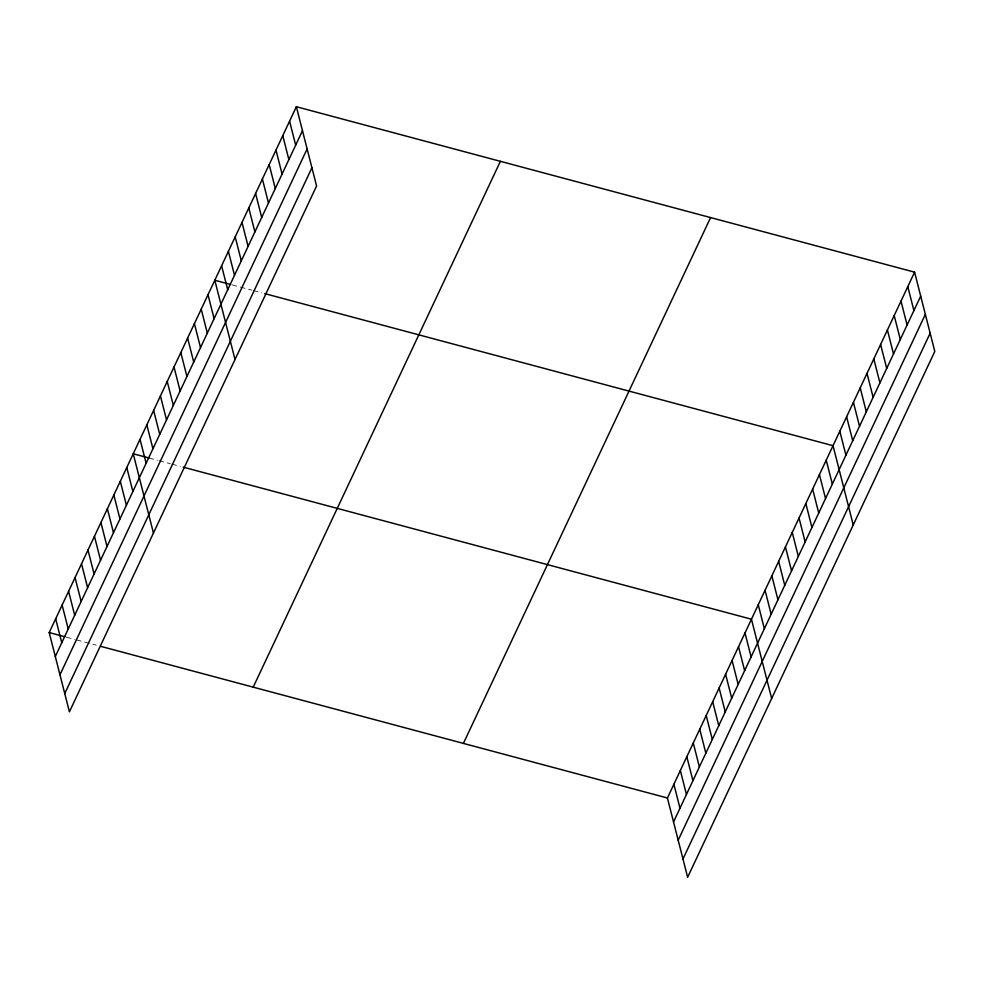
<?xml version="1.0" encoding="UTF-8"?>
<svg xmlns="http://www.w3.org/2000/svg" width="984" height="984" viewBox="0 0 984 984"><rect width="100%" height="100%" fill="white"/><g stroke="black" fill="none" stroke-linecap="round" stroke-linejoin="round"><path stroke-width="0.74" stroke-dasharray="4.92 3.69" d="M231.929 284.831L251.904 290.182M253.331 290.563L261.892 292.851M148.928 457.978L157.489 460.266M158.916 460.647L170.33 463.71M171.757 464.091L180.318 466.379M66.322 637.14L74.882 639.44M76.309 639.821L96.284 645.16"/><path stroke-width="1.48" d="M296.368 106.727L316.577 186.001L69.409 711.838L49.2 632.564L296.368 106.727L914.591 272.162L934.8 351.436L687.631 877.273L667.423 797.999L914.591 272.162M55.301 656.5L302.482 130.675M59.962 674.766L307.131 148.928M64.747 693.572L311.928 167.735M253.208 687.164L500.389 161.327M463.402 743.412L710.583 217.575M673.523 821.947L920.692 296.11M678.173 840.201L925.354 314.363M682.97 859.007L930.151 333.182M230.502 284.45L214.807 280.255L235.016 359.529M264.745 293.613L833.03 445.691L853.239 524.964M148.928 457.978L133.234 453.784L153.442 533.045M183.172 467.142L751.456 619.219L771.665 698.492M49.2 632.564L64.895 636.759M100.565 646.304L667.423 797.999M907.801 286.627L913.902 310.563M901 301.092L907.1 325.027M894.198 315.544L900.311 339.492M887.408 330.009L893.509 353.945M880.606 344.474L886.707 368.41M873.817 358.926L879.917 382.874M867.015 373.391L873.115 397.327M860.213 387.844L866.314 411.792M853.423 402.308L859.524 426.257M846.621 416.773L852.722 440.709M839.819 431.226L845.933 455.174M826.228 460.155L832.329 484.091M819.438 474.608L825.539 498.556M812.636 489.073L818.737 513.008M805.834 503.537L811.935 527.473M799.045 517.99L805.146 541.938M792.243 532.455L798.344 556.39M785.441 546.919L791.554 570.855M778.651 561.372L784.752 585.32M771.85 575.837L777.95 599.773M765.06 590.302L771.161 614.237M758.258 604.754L764.359 628.702M744.999 632.97L751.099 656.906M738.529 646.722L744.63 670.658M732.071 660.473L738.172 684.421M725.602 674.224L731.702 698.173M719.132 687.976L725.245 711.924M712.674 701.727L718.775 725.675M706.204 715.491L712.305 739.427M699.747 729.242L705.848 753.178M693.277 742.994L699.378 766.93M686.82 756.745L692.921 780.681M680.35 770.497L686.451 794.432M673.88 784.248L679.993 808.184M289.579 121.192L295.68 145.128M282.777 135.657L288.878 159.593M275.987 150.109L282.088 174.057M269.185 164.574L275.286 188.51M262.384 179.026L268.484 202.975M255.594 193.491L261.695 217.439M248.792 207.956L254.893 231.892M241.99 222.409L248.103 246.357M235.201 236.873L241.301 260.809M228.399 251.338L234.5 275.274M221.609 265.791L227.71 289.739M208.005 294.72L214.106 318.656M201.216 309.173L207.317 333.121M194.414 323.638L200.515 347.573M187.612 338.102L193.725 362.038M180.822 352.555L186.923 376.503M174.02 367.02L180.121 390.956M167.231 381.472L173.332 405.42M160.429 395.937L166.53 419.885M153.627 410.402L159.728 434.338M146.837 424.854L152.938 448.802M140.035 439.319L146.136 463.267M126.776 467.535L132.877 491.471M120.306 481.287L126.407 505.222M113.849 495.038L119.95 518.974M107.379 508.789L113.48 532.738M100.921 522.541L107.022 546.489M94.452 536.292L100.552 560.24M87.982 550.044L94.095 573.992M81.524 563.795L87.625 587.743M75.055 577.559L81.155 601.495M68.597 591.31L74.698 615.246M62.127 605.062L68.228 628.997M55.67 618.813L61.771 642.749"/></g></svg>
